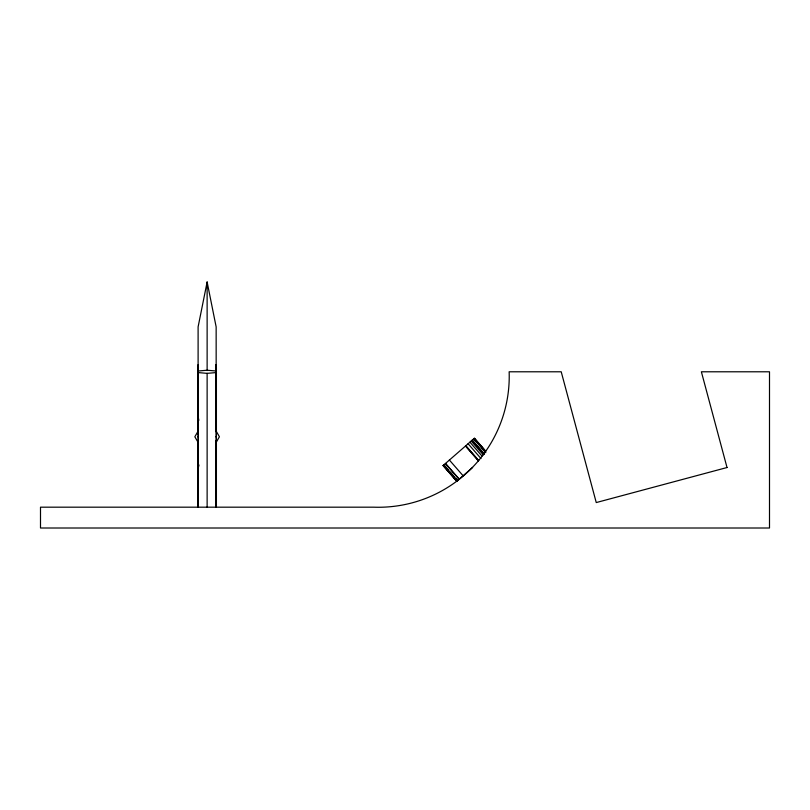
<?xml version="1.0" encoding="UTF-8"?>
<svg xmlns="http://www.w3.org/2000/svg" width="810" height="810" viewBox="0 0 810 810"><rect width="100%" height="100%" fill="white"/><g stroke="black" fill="none" stroke-linecap="round" stroke-linejoin="round"><path stroke-width="1.21" d="M216.412 505.997L216.159 507.181L216.209 505.906M216.209 507.181L216.148 326.896L207.127 281.991L198.106 326.896L198.106 507.181L198.399 505.754M198.106 468.595L198.956 464.981M197.913 431.446L194.845 436.762L197.913 442.078M215.733 443.151L219.419 436.762L215.733 430.373M472.625 467.441L456.739 481.292L443.05 465.588L474.447 438.22L485.727 451.15M198.106 371.01L207.127 370.231L216.148 371.01M198.106 372.58L207.127 373.359L216.148 372.58M197.843 436.762L198.399 436.762M215.855 436.762L216.412 436.762M474.306 438.352L485.575 451.281M474.194 438.443L485.463 451.373M474.113 438.514L485.423 451.413M473.982 438.625L485.251 451.555M473.86 438.736L476.29 441.49M473.769 438.817L485.838 452.668M472.351 440.053L484.431 453.904M472.068 440.296L484.147 454.147M471.238 441.025L483.307 454.876M469.911 442.169L481.99 456.03M468.099 443.748L480.988 458.531M465.871 445.702L478.75 460.475M465.618 445.925L478.497 460.698M465.507 446.016L478.356 460.819M449.398 460.06L463.087 475.753M445.541 463.421L459.229 479.125M445.368 463.573L459.057 479.277M444.761 465.73L447.981 469.425M450.39 472.2L453.61 475.885M456.03 478.659L457.64 480.502M443.738 464.991L457.427 480.694M447.606 469.749L450.046 472.493M453.215 476.24L455.655 478.983M446.614 468.99L449.833 472.686M452.253 475.45L455.524 479.095M443.272 465.396L456.962 481.099M443.181 465.477L455.26 479.328M215.855 364.925L216.412 367.527L216.412 507.181M198.106 416.694L198.845 420.329M216.209 367.618L216.078 365.016L216.078 431.73M216.078 440.539L216.078 507.181M207.127 281.991L207.127 370.555M207.127 373.359L207.127 507.181M198.399 507.181L198.399 367.77L197.843 365.168L197.843 434.251M198.045 365.077L198.045 432.985M198.045 440.539L198.045 507.181M197.843 440.539L197.843 507.181M727.026 467.522L596.251 502.565L561.219 371.79L509.146 371.79A130.825 130.825 0 0 1 373.754 507.181L40.5 507.181L40.5 528.009L769.5 528.009L769.5 371.79L701.379 371.79L727.026 467.522"/></g></svg>
